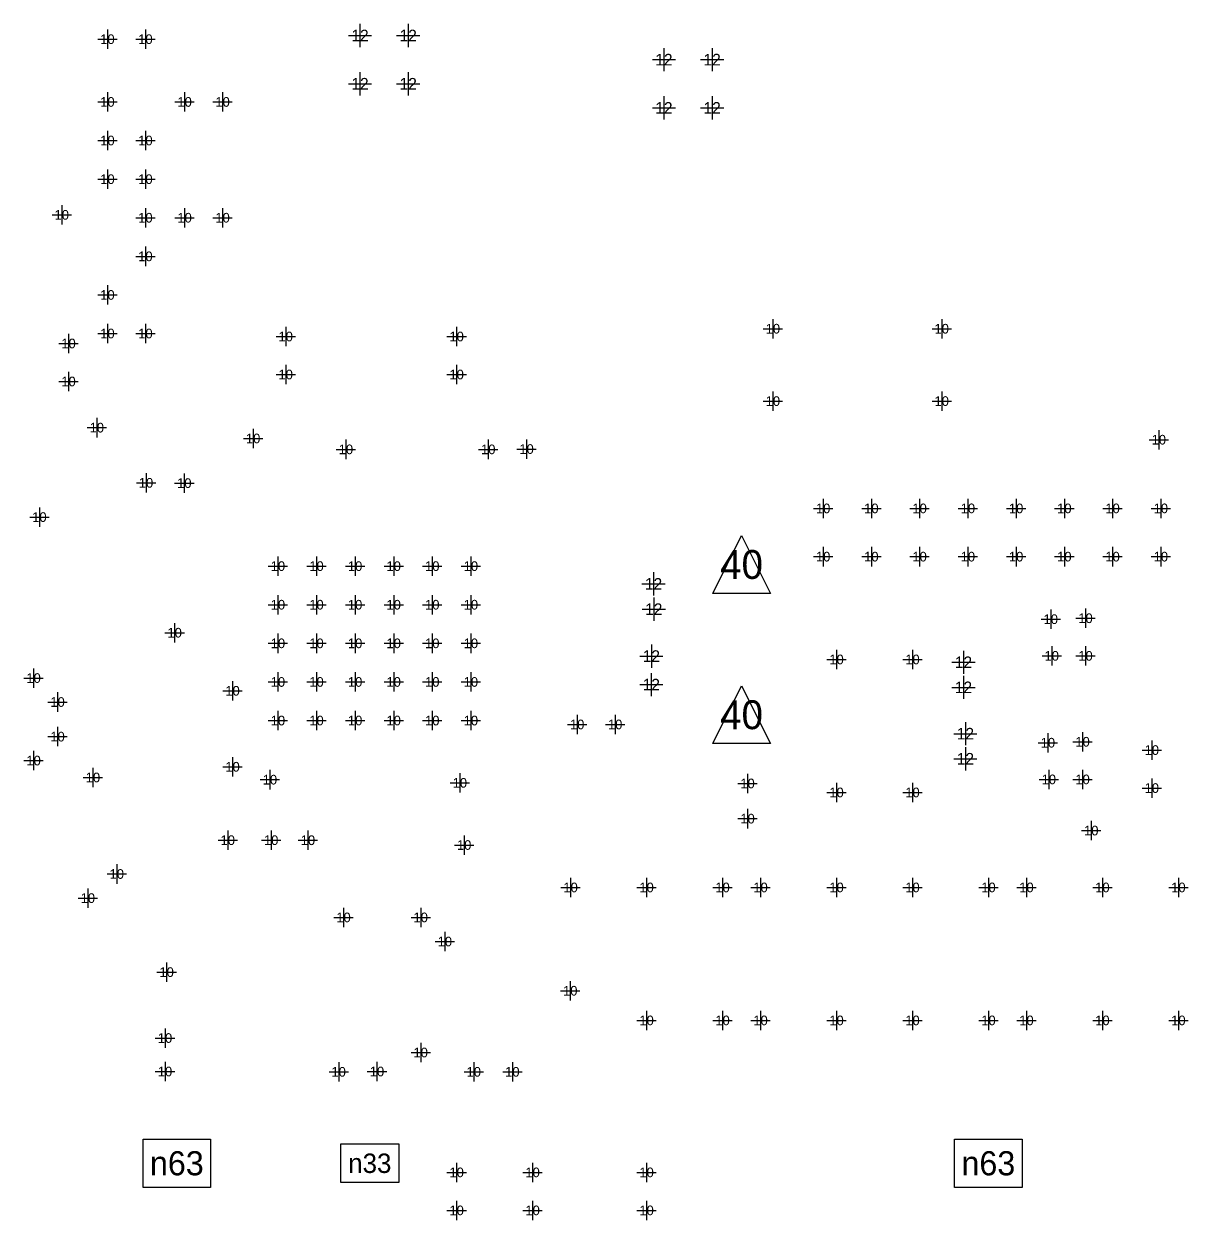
# Model space of a CAD drawing. Extents: x -13164 to 30582, y -10288 to 18382.
# Drawn here: x 3750 to 4957, y 7157 to 8396 of the extents above; entities that cross this region are included whole.
import ezdxf
from ezdxf.enums import TextEntityAlignment as Align

# ---------------------------------------------------------------- set-up
doc = ezdxf.new("R2010")
doc.units = 0
doc.layers.add('MA_NCLEGEND-1-18', color=7, linetype='CONTINUOUS')

# ---------------------------------------------------------------- blocks, each defined once
blk = doc.blocks.new('FIGURE_CROSS')
for points in [[(-0.5, 0), (0.5, 0)], [(0, 0.5), (0, -0.5)]]:
    blk.add_lwpolyline(points)
blk = doc.blocks.new('FIGURE_SQUARE')
blk.add_lwpolyline([(-0.5, -0.5), (-0.5, 0.5), (0.5, 0.5), (0.5, -0.5)], close=True)
blk = doc.blocks.new('FIGURE_TRI')
blk.add_lwpolyline([(-0.5, -0.5), (0, 0.5), (0.5, -0.5)], close=True)

msp = doc.modelspace()

# ---------------------------------------------------------------- block references
at = {"layer": 'MA_NCLEGEND-1-18'}
for name, p, xscale, yscale in [('FIGURE_CROSS', (4098.65, 8384.331), 24.02, 24.02), ('FIGURE_CROSS', (4148.65, 8384.331), 24.02, 24.02), ('FIGURE_CROSS', (3836.882, 8380.512), 20.079, 20.079), ('FIGURE_CROSS', (3876.26, 8380.512), 20.079, 20.079), ('FIGURE_CROSS', (4413.65, 8359.331), 24.02, 24.02), ('FIGURE_CROSS', (4463.65, 8359.331), 24.02, 24.02), ('FIGURE_CROSS', (4098.65, 8334.331), 24.02, 24.02), ('FIGURE_CROSS', (4148.65, 8334.331), 24.02, 24.02), ('FIGURE_CROSS', (3836.882, 8315.511), 20.079, 20.079), ('FIGURE_CROSS', (3916.882, 8315.514), 20.079, 20.079), ('FIGURE_CROSS', (3956.26, 8315.514), 20.079, 20.079), ('FIGURE_CROSS', (4413.65, 8309.331), 24.02, 24.02), ('FIGURE_CROSS', (4463.65, 8309.331), 24.02, 24.02), ('FIGURE_CROSS', (3836.882, 8275.511), 20.079, 20.079), ('FIGURE_CROSS', (3876.26, 8275.511), 20.079, 20.079), ('FIGURE_CROSS', (3836.882, 8235.512), 20.079, 20.079), ('FIGURE_CROSS', (3876.26, 8235.512), 20.079, 20.079), ('FIGURE_CROSS', (3789.571, 8198.512), 20.079, 20.079), ('FIGURE_CROSS', (3876.26, 8195.512), 20.079, 20.079), ('FIGURE_CROSS', (3916.882, 8195.514), 20.079, 20.079), ('FIGURE_CROSS', (3956.26, 8195.514), 20.079, 20.079), ('FIGURE_CROSS', (3876.26, 8155.512), 20.079, 20.079), ('FIGURE_CROSS', (3836.882, 8115.511), 20.079, 20.079), ('FIGURE_CROSS', (3836.882, 8075.511), 20.079, 20.079), ('FIGURE_CROSS', (3876.26, 8075.511), 20.079, 20.079), ('FIGURE_CROSS', (4021.655, 8072.44), 20.079, 20.079), ('FIGURE_CROSS', (4198.82, 8072.44), 20.079, 20.079), ('FIGURE_CROSS', (4526.571, 8080.512), 20.079, 20.079), ('FIGURE_CROSS', (4701.571, 8080.512), 20.079, 20.079), ('FIGURE_CROSS', (3796.571, 8065.201), 20.079, 20.079), ('FIGURE_CROSS', (3796.571, 8025.823), 20.079, 20.079), ('FIGURE_CROSS', (4021.655, 8033.07), 20.079, 20.079), ('FIGURE_CROSS', (4198.82, 8033.07), 20.079, 20.079), ('FIGURE_CROSS', (4526.571, 8005.512), 20.079, 20.079), ('FIGURE_CROSS', (4701.571, 8005.512), 20.079, 20.079), ('FIGURE_CROSS', (3825.8668, 7978), 20.079, 20.079), ('FIGURE_CROSS', (3987.871, 7966.812), 20.079, 20.079), ('FIGURE_CROSS', (4926.571, 7965.512), 20.079, 20.079), ('FIGURE_CROSS', (4084.043, 7955.512), 20.079, 20.079), ('FIGURE_CROSS', (4231.571, 7955.512), 20.079, 20.079), ('FIGURE_CROSS', (4271.26, 7955.823), 20.079, 20.079), ('FIGURE_CROSS', (3876.882, 7920.823), 20.079, 20.079), ('FIGURE_CROSS', (3916.571, 7920.512), 20.079, 20.079), ('FIGURE_CROSS', (3766.409, 7885.35), 20.079, 20.079), ('FIGURE_CROSS', (4578.65, 7894.331), 20.079, 20.079), ('FIGURE_CROSS', (4628.65, 7894.331), 20.079, 20.079), ('FIGURE_CROSS', (4678.65, 7894.331), 20.079, 20.079), ('FIGURE_CROSS', (4728.65, 7894.331), 20.079, 20.079), ('FIGURE_CROSS', (4778.65, 7894.331), 20.079, 20.079), ('FIGURE_CROSS', (4828.65, 7894.331), 20.079, 20.079), ('FIGURE_CROSS', (4878.65, 7894.331), 20.079, 20.079), ('FIGURE_CROSS', (4928.65, 7894.331), 20.079, 20.079), ('FIGURE_TRI', (4494.095, 7836.219), 59.839, 59.839), ('FIGURE_CROSS', (4578.65, 7844.331), 20.079, 20.079), ('FIGURE_CROSS', (4628.65, 7844.331), 20.079, 20.079), ('FIGURE_CROSS', (4678.65, 7844.331), 20.079, 20.079), ('FIGURE_CROSS', (4728.65, 7844.331), 20.079, 20.079), ('FIGURE_CROSS', (4778.65, 7844.331), 20.079, 20.079), ('FIGURE_CROSS', (4828.65, 7844.331), 20.079, 20.079), ('FIGURE_CROSS', (4878.65, 7844.331), 20.079, 20.079), ('FIGURE_CROSS', (4928.65, 7844.331), 20.079, 20.079), ('FIGURE_CROSS', (4013.571, 7834.512), 20.079, 20.079), ('FIGURE_CROSS', (4053.571, 7834.512), 20.079, 20.079), ('FIGURE_CROSS', (4093.571, 7834.512), 20.079, 20.079), ('FIGURE_CROSS', (4133.571, 7834.512), 20.079, 20.079), ('FIGURE_CROSS', (4173.571, 7834.512), 20.079, 20.079), ('FIGURE_CROSS', (4213.571, 7834.512), 20.079, 20.079), ('FIGURE_CROSS', (4402.91, 7816.085), 24.02, 24.02), ('FIGURE_CROSS', (4013.571, 7794.512), 20.079, 20.079), ('FIGURE_CROSS', (4053.571, 7794.512), 20.079, 20.079), ('FIGURE_CROSS', (4093.571, 7794.512), 20.079, 20.079), ('FIGURE_CROSS', (4133.571, 7794.512), 20.079, 20.079), ('FIGURE_CROSS', (4173.571, 7794.512), 20.079, 20.079), ('FIGURE_CROSS', (4213.571, 7794.512), 20.079, 20.079), ('FIGURE_CROSS', (4403.11, 7789.885), 24.02, 24.02), ('FIGURE_CROSS', (4814.571, 7779.512), 20.079, 20.079), ('FIGURE_CROSS', (4850.571, 7780.512), 20.079, 20.079), ('FIGURE_CROSS', (3906.571, 7765.512), 20.079, 20.079), ('FIGURE_CROSS', (4013.571, 7754.512), 20.079, 20.079), ('FIGURE_CROSS', (4053.571, 7754.512), 20.079, 20.079), ('FIGURE_CROSS', (4093.571, 7754.512), 20.079, 20.079), ('FIGURE_CROSS', (4133.571, 7754.512), 20.079, 20.079), ('FIGURE_CROSS', (4173.571, 7754.512), 20.079, 20.079), ('FIGURE_CROSS', (4213.571, 7754.512), 20.079, 20.079), ('FIGURE_CROSS', (4400.61, 7741.285), 24.02, 24.02), ('FIGURE_CROSS', (4592.52, 7737.795), 20.079, 20.079), ('FIGURE_CROSS', (4671.26, 7737.795), 20.079, 20.079), ('FIGURE_CROSS', (4724.11, 7734.885), 24.02, 24.02), ('FIGURE_CROSS', (4815.571, 7741.512), 20.079, 20.079), ('FIGURE_CROSS', (4850.571, 7741.512), 20.079, 20.079), ('FIGURE_CROSS', (3760.373, 7718.514), 20.079, 20.079), ('FIGURE_CROSS', (4013.571, 7714.512), 20.079, 20.079), ('FIGURE_CROSS', (4053.571, 7714.512), 20.079, 20.079), ('FIGURE_CROSS', (4093.571, 7714.512), 20.079, 20.079), ('FIGURE_CROSS', (4133.571, 7714.512), 20.079, 20.079), ('FIGURE_CROSS', (4173.571, 7714.512), 20.079, 20.079), ('FIGURE_CROSS', (4213.571, 7714.512), 20.079, 20.079), ('FIGURE_CROSS', (4400.5881, 7711.7401), 24.02, 24.02), ('FIGURE_CROSS', (3966.571, 7705.3), 20.079, 20.079), ('FIGURE_TRI', (4494.095, 7680.512), 59.839, 59.839), ('FIGURE_CROSS', (4724.11, 7708.885), 24.02, 24.02), ('FIGURE_CROSS', (3785.179, 7693.708), 20.079, 20.079), ('FIGURE_CROSS', (4013.571, 7674.512), 20.079, 20.079), ('FIGURE_CROSS', (4053.571, 7674.512), 20.079, 20.079), ('FIGURE_CROSS', (4093.571, 7674.512), 20.079, 20.079), ('FIGURE_CROSS', (4133.571, 7674.512), 20.079, 20.079), ('FIGURE_CROSS', (4173.571, 7674.512), 20.079, 20.079), ('FIGURE_CROSS', (4213.571, 7674.512), 20.079, 20.079), ('FIGURE_CROSS', (4323.7069, 7670.4408), 20.079, 20.079), ('FIGURE_CROSS', (4363.0849, 7670.4408), 20.079, 20.079), ('FIGURE_CROSS', (4726.11, 7660.885), 24.02, 24.02), ('FIGURE_CROSS', (3785.179, 7657.835), 20.079, 20.079), ('FIGURE_CROSS', (4811.571, 7651.512), 20.079, 20.079), ('FIGURE_CROSS', (4847.571, 7652.512), 20.079, 20.079), ('FIGURE_CROSS', (4919.288, 7643.901), 20.079, 20.079), ('FIGURE_CROSS', (3760.373, 7633.029), 20.079, 20.079), ('FIGURE_CROSS', (3966.571, 7626.56), 20.079, 20.079), ('FIGURE_CROSS', (4726.11, 7634.885), 24.02, 24.02), ('FIGURE_CROSS', (3821.882, 7615.512), 20.079, 20.079), ('FIGURE_CROSS', (4005.303, 7613.244), 20.079, 20.079), ('FIGURE_CROSS', (4812.571, 7613.512), 20.079, 20.079), ('FIGURE_CROSS', (4847.571, 7613.512), 20.079, 20.079), ('FIGURE_CROSS', (4202.153, 7609.93), 20.079, 20.079), ('FIGURE_CROSS', (4500.2953, 7609.2874), 20.079, 20.079), ('FIGURE_CROSS', (4919.288, 7604.531), 20.079, 20.079), ('FIGURE_CROSS', (4592.52, 7600), 20.079, 20.079), ('FIGURE_CROSS', (4671.26, 7600), 20.079, 20.079), ('FIGURE_CROSS', (4500.2953, 7572.8494), 20.079, 20.079), ('FIGURE_CROSS', (4856.571, 7560.512), 20.079, 20.079), ('FIGURE_CROSS', (3961.571, 7550.512), 20.079, 20.079), ('FIGURE_CROSS', (4006.571, 7550.512), 20.079, 20.079), ('FIGURE_CROSS', (4044.673, 7550.512), 20.079, 20.079), ('FIGURE_CROSS', (4206.571, 7545.512), 20.079, 20.079), ('FIGURE_CROSS', (3846.571, 7515.512), 20.079, 20.079), ('FIGURE_CROSS', (4316.93, 7501.575), 20.079, 20.079), ('FIGURE_CROSS', (4395.67, 7501.575), 20.079, 20.079), ('FIGURE_CROSS', (4474.41, 7501.575), 20.079, 20.079), ('FIGURE_CROSS', (4513.78, 7501.575), 20.079, 20.079), ('FIGURE_CROSS', (4592.52, 7501.575), 20.079, 20.079), ('FIGURE_CROSS', (4671.26, 7501.575), 20.079, 20.079), ('FIGURE_CROSS', (4750, 7501.575), 20.079, 20.079), ('FIGURE_CROSS', (4789.37, 7501.575), 20.079, 20.079), ('FIGURE_CROSS', (4868.11, 7501.575), 20.079, 20.079), ('FIGURE_CROSS', (4946.85, 7501.575), 20.079, 20.079), ('FIGURE_CROSS', (3816.571, 7490.512), 20.079, 20.079), ('FIGURE_CROSS', (4081.571, 7470.512), 20.079, 20.079), ('FIGURE_CROSS', (4161.571, 7470.512), 20.079, 20.079), ('FIGURE_CROSS', (4186.571, 7445.512), 20.079, 20.079), ('FIGURE_CROSS', (3898.264, 7413.819), 20.079, 20.079), ('FIGURE_CROSS', (4316.571, 7394.512), 20.079, 20.079), ('FIGURE_CROSS', (4395.67, 7363.78), 20.079, 20.079), ('FIGURE_CROSS', (4474.41, 7363.78), 20.079, 20.079), ('FIGURE_CROSS', (4513.78, 7363.78), 20.079, 20.079), ('FIGURE_CROSS', (4592.52, 7363.78), 20.079, 20.079), ('FIGURE_CROSS', (4671.26, 7363.78), 20.079, 20.079), ('FIGURE_CROSS', (4750, 7363.78), 20.079, 20.079), ('FIGURE_CROSS', (4789.37, 7363.78), 20.079, 20.079), ('FIGURE_CROSS', (4868.11, 7363.78), 20.079, 20.079), ('FIGURE_CROSS', (4946.85, 7363.78), 20.079, 20.079), ('FIGURE_CROSS', (3896.571, 7345.512), 20.079, 20.079), ('FIGURE_CROSS', (4161.571, 7330.512), 20.079, 20.079), ('FIGURE_CROSS', (3896.571, 7310.823), 20.079, 20.079), ('FIGURE_CROSS', (4076.571, 7310.512), 20.079, 20.079), ('FIGURE_CROSS', (4116.26, 7310.823), 20.079, 20.079), ('FIGURE_CROSS', (4216.571, 7310.512), 20.079, 20.079), ('FIGURE_CROSS', (4256.571, 7310.512), 20.079, 20.079), ('FIGURE_SQUARE', (3908.819, 7215.752), 70.079, 50), ('FIGURE_SQUARE', (4749.882, 7215.752), 70.079, 50), ('FIGURE_SQUARE', (4108.819, 7215.752), 59.839, 40.161), ('FIGURE_CROSS', (4198.82, 7206.307), 20.079, 20.079), ('FIGURE_CROSS', (4277.56, 7206.307), 20.079, 20.079), ('FIGURE_CROSS', (4395.672, 7206.307), 20.079, 20.079), ('FIGURE_CROSS', (4198.82, 7166.929), 20.079, 20.079), ('FIGURE_CROSS', (4277.56, 7166.931), 20.079, 20.079), ('FIGURE_CROSS', (4395.672, 7166.929), 20.079, 20.079)]:
    msp.add_blockref(name, p, dxfattribs=dict(at, xscale=xscale, yscale=yscale))

# ---------------------------------------------------------------- texts
for s, height, p in [('10', 10.0395, (3836.882, 8380.512)), ('10', 10.0395, (3876.26, 8380.512)), ('12', 12.01, (4098.65, 8384.331)), ('12', 12.01, (4148.65, 8384.331)), ('12', 12.01, (4413.65, 8359.331)), ('12', 12.01, (4463.65, 8359.331)), ('12', 12.01, (4098.65, 8334.331)), ('12', 12.01, (4148.65, 8334.331)), ('10', 10.0395, (3836.882, 8315.511)), ('10', 10.0395, (3916.882, 8315.514)), ('10', 10.0395, (3956.26, 8315.514)), ('12', 12.01, (4413.65, 8309.331)), ('12', 12.01, (4463.65, 8309.331)), ('10', 10.0395, (3836.882, 8275.511)), ('10', 10.0395, (3876.26, 8275.511)), ('10', 10.0395, (3836.882, 8235.512)), ('10', 10.0395, (3876.26, 8235.512)), ('10', 10.0395, (3789.571, 8198.512)), ('10', 10.0395, (3876.26, 8195.512)), ('10', 10.0395, (3916.882, 8195.514)), ('10', 10.0395, (3956.26, 8195.514)), ('10', 10.0395, (3876.26, 8155.512)), ('10', 10.0395, (3836.882, 8115.511)), ('10', 10.0395, (4526.571, 8080.512)), ('10', 10.0395, (4701.571, 8080.512)), ('10', 10.0395, (3796.571, 8065.201)), ('10', 10.0395, (3836.882, 8075.511)), ('10', 10.0395, (3876.26, 8075.511)), ('10', 10.0395, (4021.655, 8072.44)), ('10', 10.0395, (4198.82, 8072.44)), ('10', 10.0395, (4021.655, 8033.07)), ('10', 10.0395, (4198.82, 8033.07)), ('10', 10.0395, (3796.571, 8025.823)), ('10', 10.0395, (4526.571, 8005.512)), ('10', 10.0395, (4701.571, 8005.512)), ('10', 10.0395, (3825.8668, 7978)), ('10', 10.0395, (3987.871, 7966.812)), ('10', 10.0395, (4926.571, 7965.512)), ('10', 10.0395, (4084.043, 7955.512)), ('10', 10.0395, (4231.571, 7955.512)), ('10', 10.0395, (4271.26, 7955.823)), ('10', 10.0395, (3876.882, 7920.823)), ('10', 10.0395, (3916.571, 7920.512)), ('10', 10.0395, (4578.65, 7894.331)), ('10', 10.0395, (4628.65, 7894.331)), ('10', 10.0395, (4678.65, 7894.331)), ('10', 10.0395, (4728.65, 7894.331)), ('10', 10.0395, (4778.65, 7894.331)), ('10', 10.0395, (4828.65, 7894.331)), ('10', 10.0395, (4878.65, 7894.331)), ('10', 10.0395, (4928.65, 7894.331)), ('10', 10.0395, (3766.409, 7885.35)), ('40', 29.9195, (4494.095, 7836.219)), ('10', 10.0395, (4578.65, 7844.331)), ('10', 10.0395, (4628.65, 7844.331)), ('10', 10.0395, (4678.65, 7844.331)), ('10', 10.0395, (4728.65, 7844.331)), ('10', 10.0395, (4778.65, 7844.331)), ('10', 10.0395, (4828.65, 7844.331)), ('10', 10.0395, (4878.65, 7844.331)), ('10', 10.0395, (4928.65, 7844.331)), ('10', 10.0395, (4013.571, 7834.512)), ('10', 10.0395, (4053.571, 7834.512)), ('10', 10.0395, (4093.571, 7834.512)), ('10', 10.0395, (4133.571, 7834.512)), ('10', 10.0395, (4173.571, 7834.512)), ('10', 10.0395, (4213.571, 7834.512)), ('12', 12.01, (4402.91, 7816.085)), ('10', 10.0395, (4013.571, 7794.512)), ('10', 10.0395, (4053.571, 7794.512)), ('10', 10.0395, (4093.571, 7794.512)), ('10', 10.0395, (4133.571, 7794.512)), ('10', 10.0395, (4173.571, 7794.512)), ('10', 10.0395, (4213.571, 7794.512)), ('12', 12.01, (4403.11, 7789.885)), ('10', 10.0395, (4814.571, 7779.512)), ('10', 10.0395, (4850.571, 7780.512)), ('10', 10.0395, (3906.571, 7765.512)), ('10', 10.0395, (4013.571, 7754.512)), ('10', 10.0395, (4053.571, 7754.512)), ('10', 10.0395, (4093.571, 7754.512)), ('10', 10.0395, (4133.571, 7754.512)), ('10', 10.0395, (4173.571, 7754.512)), ('10', 10.0395, (4213.571, 7754.512)), ('12', 12.01, (4400.61, 7741.285)), ('10', 10.0395, (4815.571, 7741.512)), ('10', 10.0395, (4850.571, 7741.512)), ('10', 10.0395, (4592.52, 7737.795)), ('10', 10.0395, (4671.26, 7737.795)), ('12', 12.01, (4724.11, 7734.885)), ('10', 10.0395, (3760.373, 7718.514)), ('10', 10.0395, (3966.571, 7705.3)), ('10', 10.0395, (4013.571, 7714.512)), ('10', 10.0395, (4053.571, 7714.512)), ('10', 10.0395, (4093.571, 7714.512)), ('10', 10.0395, (4133.571, 7714.512)), ('10', 10.0395, (4173.571, 7714.512)), ('10', 10.0395, (4213.571, 7714.512)), ('12', 12.01, (4400.5881, 7711.7401)), ('12', 12.01, (4724.11, 7708.885)), ('10', 10.0395, (3785.179, 7693.708)), ('40', 29.9195, (4494.095, 7680.512)), ('10', 10.0395, (4013.571, 7674.512)), ('10', 10.0395, (4053.571, 7674.512)), ('10', 10.0395, (4093.571, 7674.512)), ('10', 10.0395, (4133.571, 7674.512)), ('10', 10.0395, (4173.571, 7674.512)), ('10', 10.0395, (4213.571, 7674.512)), ('10', 10.0395, (4323.7069, 7670.4408)), ('10', 10.0395, (4363.0849, 7670.4408)), ('10', 10.0395, (3785.179, 7657.835)), ('12', 12.01, (4726.11, 7660.885)), ('10', 10.0395, (4811.571, 7651.512)), ('10', 10.0395, (4847.571, 7652.512)), ('10', 10.0395, (4919.288, 7643.901)), ('10', 10.0395, (3760.373, 7633.029)), ('12', 12.01, (4726.11, 7634.885)), ('10', 10.0395, (3966.571, 7626.56)), ('10', 10.0395, (3821.882, 7615.512)), ('10', 10.0395, (4005.303, 7613.244)), ('10', 10.0395, (4202.153, 7609.93)), ('10', 10.0395, (4500.2953, 7609.2874)), ('10', 10.0395, (4812.571, 7613.512)), ('10', 10.0395, (4847.571, 7613.512)), ('10', 10.0395, (4592.52, 7600)), ('10', 10.0395, (4671.26, 7600)), ('10', 10.0395, (4919.288, 7604.531)), ('10', 10.0395, (4500.2953, 7572.8494)), ('10', 10.0395, (4856.571, 7560.512)), ('10', 10.0395, (3961.571, 7550.512)), ('10', 10.0395, (4006.571, 7550.512)), ('10', 10.0395, (4044.673, 7550.512)), ('10', 10.0395, (4206.571, 7545.512)), ('10', 10.0395, (3846.571, 7515.512)), ('10', 10.0395, (4316.93, 7501.575)), ('10', 10.0395, (4395.67, 7501.575)), ('10', 10.0395, (4474.41, 7501.575)), ('10', 10.0395, (4513.78, 7501.575)), ('10', 10.0395, (4592.52, 7501.575)), ('10', 10.0395, (4671.26, 7501.575)), ('10', 10.0395, (4750, 7501.575)), ('10', 10.0395, (4789.37, 7501.575)), ('10', 10.0395, (4868.11, 7501.575)), ('10', 10.0395, (4946.85, 7501.575)), ('10', 10.0395, (3816.571, 7490.512)), ('10', 10.0395, (4081.571, 7470.512)), ('10', 10.0395, (4161.571, 7470.512)), ('10', 10.0395, (4186.571, 7445.512)), ('10', 10.0395, (3898.264, 7413.819)), ('10', 10.0395, (4316.571, 7394.512)), ('10', 10.0395, (4395.67, 7363.78)), ('10', 10.0395, (4474.41, 7363.78)), ('10', 10.0395, (4513.78, 7363.78)), ('10', 10.0395, (4592.52, 7363.78)), ('10', 10.0395, (4671.26, 7363.78)), ('10', 10.0395, (4750, 7363.78)), ('10', 10.0395, (4789.37, 7363.78)), ('10', 10.0395, (4868.11, 7363.78)), ('10', 10.0395, (4946.85, 7363.78)), ('10', 10.0395, (3896.571, 7345.512)), ('10', 10.0395, (4161.571, 7330.512)), ('10', 10.0395, (3896.571, 7310.823)), ('10', 10.0395, (4076.571, 7310.512)), ('10', 10.0395, (4116.26, 7310.823)), ('10', 10.0395, (4216.571, 7310.512)), ('10', 10.0395, (4256.571, 7310.512)), ('n63', 25, (3908.819, 7215.752)), ('n33', 20.0805, (4108.819, 7215.752)), ('n63', 25, (4749.882, 7215.752)), ('10', 10.0395, (4198.82, 7206.307)), ('10', 10.0395, (4277.56, 7206.307)), ('10', 10.0395, (4395.672, 7206.307)), ('10', 10.0395, (4198.82, 7166.929)), ('10', 10.0395, (4277.56, 7166.931)), ('10', 10.0395, (4395.672, 7166.929))]:
    msp.add_text(s, height=height, dxfattribs=at).set_placement(p, align=Align.MIDDLE_CENTER)

doc.saveas('drawing.dxf')
